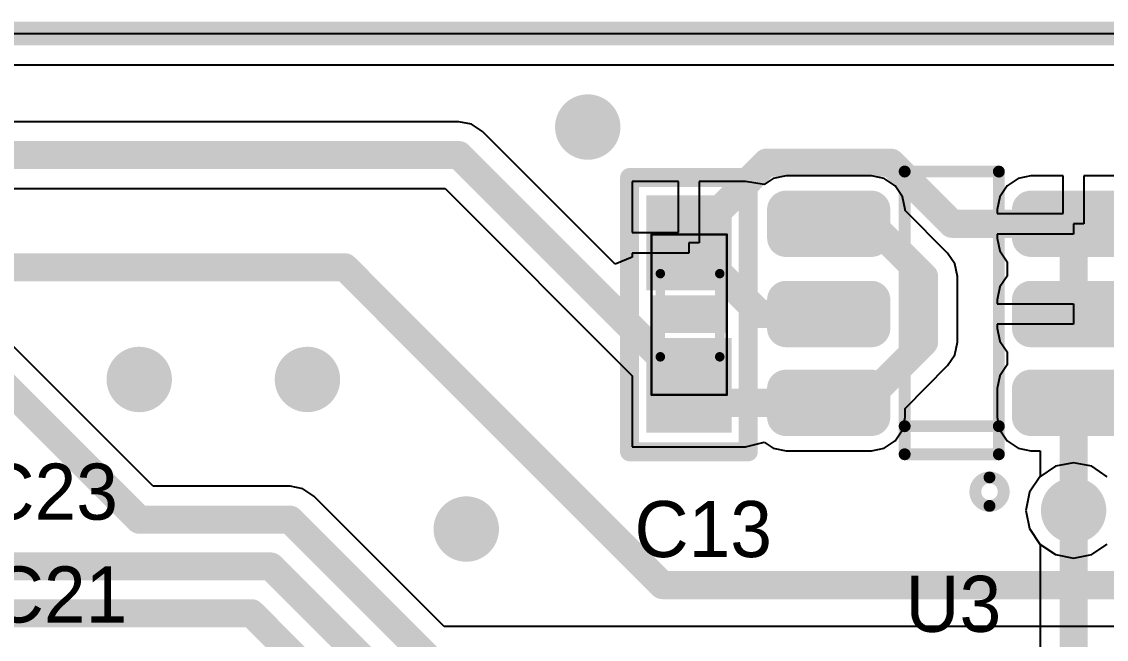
# Model space of a CAD drawing. Header units: millimetres. Extents: x 59 to 152, y 30 to 146.
# Drawn here: x 102.04 to 113.65, y 133.52 to 140.13 of the extents above; entities that cross this region are included whole.
import ezdxf

# ---------------------------------------------------------------- set-up
doc = ezdxf.new("R2010")
doc.units = ezdxf.units.MM
for name, color, linetype in [('BottomLayer', 5, 'Continuous'), ('BottomSolder', 6, 'Continuous'), ('KeepOutLayer', 6, 'Continuous'), ('Mechanical1', 6, 'Continuous'), ('Mechanical16', 56, 'Continuous'), ('Mechanical6', 56, 'Continuous'), ('MultiLayer', 9, 'Continuous'), ('TopLayer', 1, 'Continuous'), ('TopOverlay', 2, 'Continuous'), ('TopPaste', 8, 'Continuous'), ('TopSolder', 216, 'Continuous'), ('ViaHoleLayer', 16, 'Continuous')]:
    doc.layers.add(name, color=color, linetype=linetype)

# ---------------------------------------------------------------- blocks, each defined once
blk = doc.blocks.new('C0603_185')
at = {"layer": 'Mechanical16'}
for points, const_width in [([(0.864, 0.406), (-0.85, 0.406)], 0.0254), ([(-0.85, -0.4), (-0.85, 0.406)], 0.0254), ([(0.457, 0.33), (-0.432, 0.33)], 0.102), ([(0.864, -0.4), (0.864, 0.406)], 0.0254), ([(0.457, -0.306), (-0.432, -0.306)], 0.102), ([(0.864, -0.4), (-0.85, -0.4)], 0.0254)]:
    blk.add_lwpolyline(points, dxfattribs=dict(at, const_width=const_width))
for points, const_width in [([(-0.856, 0.406, 1), (-0.844, 0.406, 1)], 0.0127), ([(-0.856, 0.406, 1), (-0.844, 0.406, 1)], 0.0127), ([(-0.457, 0.33, 1), (-0.407, 0.33, 1)], 0.0508), ([(0.432, 0.33, 1), (0.483, 0.33, 1)], 0.0508), ([(0.857, 0.406, 1), (0.87, 0.406, 1)], 0.0127), ([(0.857, 0.406, 1), (0.87, 0.406, 1)], 0.0127), ([(-0.457, -0.306, 1), (-0.407, -0.306, 1)], 0.0508), ([(0.432, -0.306, 1), (0.483, -0.306, 1)], 0.0508), ([(-0.856, -0.4, 1), (-0.844, -0.4, 1)], 0.0127), ([(-0.856, -0.4, 1), (-0.844, -0.4, 1)], 0.0127), ([(0.857, -0.4, 1), (0.87, -0.4, 1)], 0.0127), ([(0.857, -0.4, 1), (0.87, -0.4, 1)], 0.0127)]:
    blk.add_lwpolyline(points, format="xyb", close=True, dxfattribs=dict(at, const_width=const_width))
for points in [[(-0.838, -0.4), (-0.432, -0.4), (-0.838, 0.406), (-0.432, 0.406)], [(0.432, -0.4), (0.838, -0.4), (0.432, 0.406), (0.838, 0.406)]]:
    blk.add_solid(points, dxfattribs=at)
at = {"layer": 'Mechanical6'}
blk.add_solid([(-0.2, -0.4), (0.203, -0.4), (-0.2, 0.406), (0.203, 0.406)], dxfattribs=at)
at = {"layer": 'TopLayer'}
for points in [[(-1.219, -0.406), (-0.305, -0.406), (-1.219, 0.406), (-0.305, 0.406)], [(0.305, -0.406), (1.219, -0.406), (0.305, 0.406), (1.219, 0.406)]]:
    blk.add_solid(points, dxfattribs=at)
at = {"layer": 'TopOverlay', "const_width": 0.203}
for points in [[(1.473, 0.635), (-1.46, 0.635)], [(-1.46, -0.635), (-1.46, 0.635)], [(1.473, -0.635), (1.473, 0.635)], [(1.473, -0.635), (-1.46, -0.635)]]:
    blk.add_lwpolyline(points, dxfattribs=at)
at = {"layer": 'TopOverlay', "const_width": 0.102}
for points in [[(-1.511, 0.635, 1), (-1.41, 0.635, 1)], [(-1.511, 0.635, 1), (-1.41, 0.635, 1)], [(1.422, 0.635, 1), (1.524, 0.635, 1)], [(1.422, 0.635, 1), (1.524, 0.635, 1)], [(-1.511, -0.635, 1), (-1.41, -0.635, 1)], [(-1.511, -0.635, 1), (-1.41, -0.635, 1)], [(1.422, -0.635, 1), (1.524, -0.635, 1)], [(1.422, -0.635, 1), (1.524, -0.635, 1)]]:
    blk.add_lwpolyline(points, format="xyb", close=True, dxfattribs=at)
at = {"layer": 'TopPaste'}
for points in [[(-1.219, -0.406), (-0.305, -0.406), (-1.219, 0.406), (-0.305, 0.406)], [(0.305, -0.406), (1.219, -0.406), (0.305, 0.406), (1.219, 0.406)]]:
    blk.add_solid(points, dxfattribs=at)
at = {"layer": 'TopSolder'}
for points in [[(-1.269, -0.456), (-0.255, -0.456), (-1.269, 0.456), (-0.255, 0.456)], [(0.255, -0.456), (1.269, -0.456), (0.255, 0.456), (1.269, 0.456)]]:
    blk.add_solid(points, dxfattribs=at)
blk = doc.blocks.new('SOT23_6L_305')
at = {"layer": 'TopLayer', "const_width": 0.152}
for points in [[(-1.179, 1.778, 1), (-1.026, 1.778, 1)], [(-0.874, 1.778, 1), (-0.721, 1.778, 1)], [(-0.229, 1.778, 1), (-0.076, 1.778, 1)], [(0.076, 1.778, 1), (0.229, 1.778, 1)], [(0.737, 1.778, 1), (0.889, 1.778, 1)], [(1.041, 1.778, 1), (1.194, 1.778, 1)], [(-1.179, 0.864, 1), (-1.026, 0.864, 1)], [(-0.874, 0.864, 1), (-0.721, 0.864, 1)], [(-0.229, 0.864, 1), (-0.076, 0.864, 1)], [(0.076, 0.864, 1), (0.229, 0.864, 1)], [(0.737, 0.864, 1), (0.889, 0.864, 1)], [(1.041, 0.864, 1), (1.194, 0.864, 1)], [(-1.179, -0.843, 1), (-1.026, -0.843, 1)], [(-0.874, -0.843, 1), (-0.721, -0.843, 1)], [(-0.229, -0.843, 1), (-0.076, -0.843, 1)], [(0.076, -0.843, 1), (0.229, -0.843, 1)], [(0.737, -0.843, 1), (0.889, -0.843, 1)], [(1.041, -0.843, 1), (1.194, -0.843, 1)], [(-1.179, -1.757, 1), (-1.026, -1.757, 1)], [(-0.874, -1.757, 1), (-0.721, -1.757, 1)], [(-0.229, -1.757, 1), (-0.076, -1.757, 1)], [(0.076, -1.757, 1), (0.229, -1.757, 1)], [(0.737, -1.757, 1), (0.889, -1.757, 1)], [(1.041, -1.757, 1), (1.194, -1.757, 1)]]:
    blk.add_lwpolyline(points, format="xyb", close=True, dxfattribs=at)
at = {"layer": 'TopLayer'}
for points in [[(-0.798, 0.711), (-0.798, 1.93), (-1.102, 0.711), (-1.102, 1.93)], [(0.152, 0.711), (0.152, 1.93), (-0.152, 0.711), (-0.152, 1.93)], [(1.118, 0.711), (1.118, 1.93), (0.813, 0.711), (0.813, 1.93)], [(-0.645, 0.864), (-0.645, 1.778), (-1.255, 0.864), (-1.255, 1.778)], [(0.305, 0.864), (0.305, 1.778), (-0.305, 0.864), (-0.305, 1.778)], [(1.27, 0.864), (1.27, 1.778), (0.66, 0.864), (0.66, 1.778)], [(-0.798, -1.91), (-0.798, -0.69), (-1.102, -1.91), (-1.102, -0.69)], [(0.152, -1.91), (0.152, -0.69), (-0.152, -1.91), (-0.152, -0.69)], [(1.118, -1.91), (1.118, -0.69), (0.813, -1.91), (0.813, -0.69)], [(-0.645, -1.757), (-0.645, -0.843), (-1.255, -1.757), (-1.255, -0.843)], [(0.305, -1.757), (0.305, -0.843), (-0.305, -1.757), (-0.305, -0.843)], [(1.27, -1.757), (1.27, -0.843), (0.66, -1.757), (0.66, -0.843)]]:
    blk.add_solid(points, dxfattribs=at)
at = {"layer": 'TopOverlay', "const_width": 0.127}
for points in [[(-1.5, 0.508), (-1.5, -0.5)], [(-1.5, 0.508), (-1.2, 0.508)], [(-1.2, 0.508), (1.524, 0.508)], [(-1.2, 0.508), (-1.2, -0.5)], [(1.524, 0.508), (1.524, -0.5)], [(-1.5, -0.5), (-1.2, -0.5)], [(-1.2, -0.5), (1.524, -0.5)]]:
    blk.add_lwpolyline(points, dxfattribs=at)
at = {"layer": 'TopOverlay'}
for points, const_width in [([(-1.532, 0.508, 1), (-1.468, 0.508, 1)], 0.0635), ([(-1.532, 0.508, 1), (-1.468, 0.508, 1)], 0.0635), ([(-1.232, 0.508, 1), (-1.168, 0.508, 1)], 0.0635), ([(-1.232, 0.508, 1), (-1.168, 0.508, 1)], 0.0635), ([(-1.232, 0.508, 1), (-1.168, 0.508, 1)], 0.0635), ([(1.492, 0.508, 1), (1.556, 0.508, 1)], 0.0635), ([(1.492, 0.508, 1), (1.556, 0.508, 1)], 0.0635), ([(-1.748, -0.4, 1), (-2.052, -0.4, 1)], 0.127), ([(-2.084, -0.4, 1), (-2.021, -0.4, 1)], 0.0635), ([(-1.779, -0.4, 1), (-1.716, -0.4, 1)], 0.0635), ([(-1.532, -0.5, 1), (-1.468, -0.5, 1)], 0.0635), ([(-1.532, -0.5, 1), (-1.468, -0.5, 1)], 0.0635), ([(-1.232, -0.5, 1), (-1.168, -0.5, 1)], 0.0635), ([(-1.232, -0.5, 1), (-1.168, -0.5, 1)], 0.0635), ([(-1.232, -0.5, 1), (-1.168, -0.5, 1)], 0.0635), ([(1.492, -0.5, 1), (1.556, -0.5, 1)], 0.0635), ([(1.492, -0.5, 1), (1.556, -0.5, 1)], 0.0635)]:
    blk.add_lwpolyline(points, format="xyb", close=True, dxfattribs=dict(at, const_width=const_width))
at = {"layer": 'TopPaste', "const_width": 0.152}
for points in [[(-1.179, 1.778, 1), (-1.026, 1.778, 1)], [(-0.874, 1.778, 1), (-0.721, 1.778, 1)], [(-0.229, 1.778, 1), (-0.076, 1.778, 1)], [(0.076, 1.778, 1), (0.229, 1.778, 1)], [(0.737, 1.778, 1), (0.889, 1.778, 1)], [(1.041, 1.778, 1), (1.194, 1.778, 1)], [(-1.179, 0.864, 1), (-1.026, 0.864, 1)], [(-0.874, 0.864, 1), (-0.721, 0.864, 1)], [(-0.229, 0.864, 1), (-0.076, 0.864, 1)], [(0.076, 0.864, 1), (0.229, 0.864, 1)], [(0.737, 0.864, 1), (0.889, 0.864, 1)], [(1.041, 0.864, 1), (1.194, 0.864, 1)], [(-1.179, -0.843, 1), (-1.026, -0.843, 1)], [(-0.874, -0.843, 1), (-0.721, -0.843, 1)], [(-0.229, -0.843, 1), (-0.076, -0.843, 1)], [(0.076, -0.843, 1), (0.229, -0.843, 1)], [(0.737, -0.843, 1), (0.889, -0.843, 1)], [(1.041, -0.843, 1), (1.194, -0.843, 1)], [(-1.179, -1.757, 1), (-1.026, -1.757, 1)], [(-0.874, -1.757, 1), (-0.721, -1.757, 1)], [(-0.229, -1.757, 1), (-0.076, -1.757, 1)], [(0.076, -1.757, 1), (0.229, -1.757, 1)], [(0.737, -1.757, 1), (0.889, -1.757, 1)], [(1.041, -1.757, 1), (1.194, -1.757, 1)]]:
    blk.add_lwpolyline(points, format="xyb", close=True, dxfattribs=at)
at = {"layer": 'TopPaste'}
for points in [[(-0.798, 0.711), (-0.798, 1.93), (-1.102, 0.711), (-1.102, 1.93)], [(0.152, 0.711), (0.152, 1.93), (-0.152, 0.711), (-0.152, 1.93)], [(1.118, 0.711), (1.118, 1.93), (0.813, 0.711), (0.813, 1.93)], [(-0.645, 0.864), (-0.645, 1.778), (-1.255, 0.864), (-1.255, 1.778)], [(0.305, 0.864), (0.305, 1.778), (-0.305, 0.864), (-0.305, 1.778)], [(1.27, 0.864), (1.27, 1.778), (0.66, 0.864), (0.66, 1.778)], [(-0.798, -1.91), (-0.798, -0.69), (-1.102, -1.91), (-1.102, -0.69)], [(0.152, -1.91), (0.152, -0.69), (-0.152, -1.91), (-0.152, -0.69)], [(1.118, -1.91), (1.118, -0.69), (0.813, -1.91), (0.813, -0.69)], [(-0.645, -1.757), (-0.645, -0.843), (-1.255, -1.757), (-1.255, -0.843)], [(0.305, -1.757), (0.305, -0.843), (-0.305, -1.757), (-0.305, -0.843)], [(1.27, -1.757), (1.27, -0.843), (0.66, -1.757), (0.66, -0.843)]]:
    blk.add_solid(points, dxfattribs=at)
at = {"layer": 'TopSolder', "const_width": 0.202}
for points in [[(-1.204, 1.778, 1), (-1.001, 1.778, 1)], [(-0.899, 1.778, 1), (-0.696, 1.778, 1)], [(-0.254, 1.778, 1), (-0.051, 1.778, 1)], [(0.051, 1.778, 1), (0.254, 1.778, 1)], [(0.712, 1.778, 1), (0.914, 1.778, 1)], [(1.016, 1.778, 1), (1.219, 1.778, 1)], [(-1.204, 0.864, 1), (-1.001, 0.864, 1)], [(-0.899, 0.864, 1), (-0.696, 0.864, 1)], [(-0.254, 0.864, 1), (-0.051, 0.864, 1)], [(0.051, 0.864, 1), (0.254, 0.864, 1)], [(0.712, 0.864, 1), (0.914, 0.864, 1)], [(1.016, 0.864, 1), (1.219, 0.864, 1)], [(-1.204, -0.843, 1), (-1.001, -0.843, 1)], [(-0.899, -0.843, 1), (-0.696, -0.843, 1)], [(-0.254, -0.843, 1), (-0.051, -0.843, 1)], [(0.051, -0.843, 1), (0.254, -0.843, 1)], [(0.712, -0.843, 1), (0.914, -0.843, 1)], [(1.016, -0.843, 1), (1.219, -0.843, 1)], [(-1.204, -1.757, 1), (-1.001, -1.757, 1)], [(-0.899, -1.757, 1), (-0.696, -1.757, 1)], [(-0.254, -1.757, 1), (-0.051, -1.757, 1)], [(0.051, -1.757, 1), (0.254, -1.757, 1)], [(0.712, -1.757, 1), (0.914, -1.757, 1)], [(1.016, -1.757, 1), (1.219, -1.757, 1)]]:
    blk.add_lwpolyline(points, format="xyb", close=True, dxfattribs=at)
at = {"layer": 'TopSolder'}
for points in [[(-0.798, 0.661), (-0.798, 1.98), (-1.102, 0.661), (-1.102, 1.98)], [(0.152, 0.661), (0.152, 1.98), (-0.152, 0.661), (-0.152, 1.98)], [(1.118, 0.661), (1.118, 1.98), (0.813, 0.661), (0.813, 1.98)], [(-0.595, 0.864), (-0.595, 1.778), (-1.305, 0.864), (-1.305, 1.778)], [(0.355, 0.864), (0.355, 1.778), (-0.355, 0.864), (-0.355, 1.778)], [(1.32, 0.864), (1.32, 1.778), (0.61, 0.864), (0.61, 1.778)], [(-0.798, -1.96), (-0.798, -0.64), (-1.102, -1.96), (-1.102, -0.64)], [(0.152, -1.96), (0.152, -0.64), (-0.152, -1.96), (-0.152, -0.64)], [(1.118, -1.96), (1.118, -0.64), (0.813, -1.96), (0.813, -0.64)], [(-0.595, -1.757), (-0.595, -0.843), (-1.305, -1.757), (-1.305, -0.843)], [(0.355, -1.757), (0.355, -0.843), (-0.355, -1.757), (-0.355, -0.843)], [(1.32, -1.757), (1.32, -0.843), (0.61, -1.757), (0.61, -0.843)]]:
    blk.add_solid(points, dxfattribs=at)

msp = doc.modelspace()

# ---------------------------------------------------------------- linework, layer by layer
at = {"layer": 'BottomLayer'}
for p, q in [((70.9, 139.667), (128.033, 139.667)), ((113.105, 135.371), (112.94, 135.26)), ((113.3, 135.41), (113.105, 135.371)), ((113.495, 135.371), (113.3, 135.41)), ((113.66, 135.26), (113.495, 135.371)), ((112.94, 135.26), (112.829, 135.095)), ((112.829, 135.095), (112.79, 134.9)), ((112.79, 134.9), (112.829, 134.705)), ((112.829, 134.705), (112.94, 134.54)), ((112.94, 134.54), (112.943, 134.537)), ((112.943, 134.537), (112.943, 129.257))]:
    msp.add_line(p, q, dxfattribs=at)
for points, const_width in [([(107.95, 139, 1), (108.25, 139, 1)], 0.3), ([(103.15, 136.3, 1), (103.45, 136.3, 1)], 0.3), ([(104.95, 136.3, 1), (105.25, 136.3, 1)], 0.3), ([(113.15, 134.9, 1), (113.45, 134.9, 1)], 0.3), ([(106.65, 134.7, 1), (106.95, 134.7, 1)], 0.3), ([(113.225, 134.8, 1), (113.375, 134.8, 1)], 0.15)]:
    msp.add_lwpolyline(points, format="xyb", close=True, dxfattribs=dict(at, const_width=const_width))
at = {"layer": 'BottomLayer', "const_width": 0.3}
msp.add_lwpolyline([(113.3, 128.9), (113.3, 134.8)], dxfattribs=at)
at = {"layer": 'BottomSolder', "const_width": 0.35}
for points in [[(107.925, 139, 1), (108.275, 139, 1)], [(103.125, 136.3, 1), (103.475, 136.3, 1)], [(104.925, 136.3, 1), (105.275, 136.3, 1)], [(113.125, 134.9, 1), (113.475, 134.9, 1)], [(106.625, 134.7, 1), (106.975, 134.7, 1)]]:
    msp.add_lwpolyline(points, format="xyb", close=True, dxfattribs=at)
at = {"layer": 'KeepOutLayer', "const_width": 0.254}
msp.add_lwpolyline([(60, 140), (140, 140)], dxfattribs=at)
at = {"layer": 'Mechanical1', "const_width": 0.02}
msp.add_lwpolyline([(85, 140), (140, 140)], dxfattribs=at)
at = {"layer": 'MultiLayer', "const_width": 0.3}
for points in [[(107.95, 139, 1), (108.25, 139, 1)], [(103.15, 136.3, 1), (103.45, 136.3, 1)], [(104.95, 136.3, 1), (105.25, 136.3, 1)], [(113.15, 134.9, 1), (113.45, 134.9, 1)], [(106.65, 134.7, 1), (106.95, 134.7, 1)]]:
    msp.add_lwpolyline(points, format="xyb", close=True, dxfattribs=at)
at = {"layer": 'TopLayer'}
for p, q in [((70.9, 139.667), (128.033, 139.667)), ((106.721, 139.057), (89.148, 139.057)), ((106.857, 139.03), (106.721, 139.057)), ((106.973, 138.952), (106.857, 139.03)), ((108.392, 137.534), (106.973, 138.952)), ((109.073, 138.419), (108.576, 138.419)), ((108.576, 138.419), (108.576, 137.872)), ((109.073, 137.872), (109.073, 138.419)), ((109.789, 138.419), (109.293, 138.419)), ((109.293, 138.419), (109.293, 137.762)), ((109.989, 138.386), (109.789, 138.419)), ((109.789, 138.419), (109.789, 138.419)), ((110.084, 138.45), (109.989, 138.386)), ((110.222, 138.477), (110.084, 138.45)), ((111.136, 138.477), (110.222, 138.477)), ((111.274, 138.45), (111.136, 138.477)), ((111.39, 138.372), (111.274, 138.45)), ((111.468, 138.255), (111.39, 138.372)), ((112.589, 138.372), (112.511, 138.255)), ((112.705, 138.45), (112.589, 138.372)), ((112.843, 138.477), (112.705, 138.45)), ((113.19, 138.477), (112.843, 138.477)), ((113.19, 138.075), (113.19, 138.477)), ((113.757, 138.477), (113.41, 138.477)), ((113.41, 138.477), (113.41, 137.965)), ((89.357, 138.343), (106.573, 138.343)), ((106.573, 138.343), (108.576, 136.34)), ((111.496, 138.118), (111.468, 138.255)), ((112.511, 138.255), (112.483, 138.118)), ((111.496, 138.109), (111.496, 138.118)), ((111.952, 137.652), (111.496, 138.109)), ((112.483, 138.118), (112.483, 138.075)), ((112.483, 138.075), (113.19, 138.075)), ((113.41, 137.965), (113.3, 137.965)), ((113.3, 137.965), (113.3, 137.855)), ((108.576, 137.872), (109.073, 137.872)), ((113.3, 137.855), (112.483, 137.855)), ((112.483, 137.855), (112.483, 137.813)), ((112.483, 137.813), (112.511, 137.675)), ((109.293, 137.762), (109.183, 137.762)), ((109.183, 137.762), (109.183, 137.652)), ((112.511, 137.675), (112.589, 137.559)), ((108.576, 137.61), (108.392, 137.534)), ((109.183, 137.652), (108.576, 137.652)), ((108.576, 137.652), (108.576, 137.61)), ((112.03, 137.537), (111.952, 137.652)), ((112.589, 137.559), (112.589, 137.406)), ((112.057, 137.4), (112.03, 137.537)), ((112.057, 136.7), (112.057, 137.4)), ((112.589, 137.406), (112.511, 137.29)), ((103.448, 135.157), (101.352, 137.252)), ((112.511, 137.29), (112.483, 137.152)), ((112.483, 137.152), (112.483, 137.11)), ((112.483, 137.11), (113.3, 137.11)), ((113.3, 137.11), (113.3, 136.89)), ((113.3, 136.89), (112.483, 136.89)), ((112.483, 136.89), (112.483, 136.848)), ((112.483, 136.848), (112.511, 136.71)), ((112.03, 136.563), (112.057, 136.7)), ((112.511, 136.71), (112.589, 136.594)), ((111.952, 136.448), (112.03, 136.563)), ((112.589, 136.594), (112.589, 136.456)), ((111.496, 135.991), (111.952, 136.448)), ((112.589, 136.456), (112.511, 136.34)), ((108.576, 136.34), (108.576, 135.581)), ((112.511, 136.34), (112.483, 136.202)), ((112.483, 136.202), (112.483, 135.898)), ((111.496, 135.898), (111.496, 135.991)), ((111.468, 135.76), (111.496, 135.898)), ((112.483, 135.898), (112.511, 135.76)), ((111.39, 135.644), (111.468, 135.76)), ((112.511, 135.76), (112.589, 135.644)), ((109.789, 135.581), (109.989, 135.629)), ((109.989, 135.629), (110.084, 135.566)), ((111.274, 135.566), (111.39, 135.644)), ((112.589, 135.644), (112.705, 135.566)), ((108.576, 135.581), (109.789, 135.581)), ((109.789, 135.581), (109.789, 135.581)), ((110.084, 135.566), (110.222, 135.538)), ((110.222, 135.538), (111.136, 135.538)), ((111.136, 135.538), (111.274, 135.566)), ((112.705, 135.566), (112.843, 135.538)), ((112.843, 135.538), (112.943, 135.538)), ((112.943, 135.538), (112.943, 135.263)), ((112.94, 135.26), (112.829, 135.095)), ((112.943, 135.263), (112.94, 135.26)), ((104.914, 135.157), (103.448, 135.157)), ((105.051, 135.13), (104.914, 135.157)), ((105.167, 135.052), (105.051, 135.13)), ((106.562, 133.657), (105.167, 135.052)), ((112.829, 135.095), (112.79, 134.9)), ((112.79, 134.9), (112.829, 134.705)), ((112.829, 134.705), (112.94, 134.54)), ((112.94, 134.54), (113.105, 134.429)), ((113.495, 134.429), (113.66, 134.54)), ((113.105, 134.429), (113.3, 134.39)), ((113.3, 134.39), (113.495, 134.429)), ((132.627, 133.657), (106.562, 133.657))]:
    msp.add_line(p, q, dxfattribs=at)
for points, const_width in [([(107.95, 139, 1), (108.25, 139, 1)], 0.3), ([(106.646, 138.7, 1), (106.796, 138.7, 1)], 0.15), ([(106.646, 138.7, 1), (106.796, 138.7, 1)], 0.15), ([(109.939, 138.62, 1), (110.089, 138.62, 1)], 0.15), ([(109.939, 138.62, 1), (110.089, 138.62, 1)], 0.15), ([(111.27, 138.62, 1), (111.419, 138.62, 1)], 0.15), ([(111.27, 138.62, 1), (111.419, 138.62, 1)], 0.15), ([(110.604, 137.965, 1), (110.754, 137.965, 1)], 0.15), ([(111.06, 137.965, 1), (111.21, 137.965, 1)], 0.15), ([(111.06, 137.965, 1), (111.21, 137.965, 1)], 0.15), ([(111.924, 137.965, 1), (112.074, 137.965, 1)], 0.15), ([(111.924, 137.965, 1), (112.074, 137.965, 1)], 0.15), ([(113.225, 137.965, 1), (113.375, 137.965, 1)], 0.15), ([(113.225, 137.965, 1), (113.375, 137.965, 1)], 0.15), ([(113.225, 137.965, 1), (113.375, 137.965, 1)], 0.15), ([(109.108, 137.789, 1), (109.258, 137.789, 1)], 0.15), ([(109.108, 137.789, 1), (109.258, 137.789, 1)], 0.15), ([(109.108, 137.762, 1), (109.258, 137.762, 1)], 0.15), ([(109.108, 137.762, 1), (109.258, 137.762, 1)], 0.15), ([(105.425, 137.5, 1), (105.575, 137.5, 1)], 0.15), ([(105.425, 137.5, 1), (105.575, 137.5, 1)], 0.15), ([(111.625, 137.4, 1), (111.775, 137.4, 1)], 0.15), ([(111.625, 137.4, 1), (111.775, 137.4, 1)], 0.15), ([(109.87, 137, 1), (110.02, 137, 1)], 0.15), ([(109.87, 137, 1), (110.02, 137, 1)], 0.15), ([(110.604, 137, 1), (110.754, 137, 1)], 0.15), ([(113.225, 137, 1), (113.375, 137, 1)], 0.15), ([(111.625, 136.7, 1), (111.775, 136.7, 1)], 0.15), ([(111.625, 136.7, 1), (111.775, 136.7, 1)], 0.15), ([(103.15, 136.3, 1), (103.45, 136.3, 1)], 0.3), ([(104.95, 136.3, 1), (105.25, 136.3, 1)], 0.3), ([(109.108, 136.238, 1), (109.258, 136.238, 1)], 0.15), ([(109.108, 136.238, 1), (109.258, 136.238, 1)], 0.15), ([(109.296, 136.05, 1), (109.446, 136.05, 1)], 0.15), ([(109.296, 136.05, 1), (109.446, 136.05, 1)], 0.15), ([(110.604, 136.05, 1), (110.754, 136.05, 1)], 0.15), ([(110.604, 136.05, 1), (110.754, 136.05, 1)], 0.15), ([(110.975, 136.05, 1), (111.125, 136.05, 1)], 0.15), ([(110.975, 136.05, 1), (111.125, 136.05, 1)], 0.15), ([(113.225, 136.05, 1), (113.375, 136.05, 1)], 0.15), ([(113.225, 136.05, 1), (113.375, 136.05, 1)], 0.15), ([(113.15, 134.9, 1), (113.45, 134.9, 1)], 0.3), ([(113.225, 134.9, 1), (113.375, 134.9, 1)], 0.15), ([(103.225, 134.8, 1), (103.375, 134.8, 1)], 0.15), ([(103.225, 134.8, 1), (103.375, 134.8, 1)], 0.15), ([(104.839, 134.8, 1), (104.989, 134.8, 1)], 0.15), ([(104.839, 134.8, 1), (104.989, 134.8, 1)], 0.15), ([(106.65, 134.7, 1), (106.95, 134.7, 1)], 0.3), ([(104.632, 134.3, 1), (104.782, 134.3, 1)], 0.15), ([(104.632, 134.3, 1), (104.782, 134.3, 1)], 0.15), ([(108.825, 134.1, 1), (108.975, 134.1, 1)], 0.15), ([(108.825, 134.1, 1), (108.975, 134.1, 1)], 0.15), ([(104.425, 133.8, 1), (104.575, 133.8, 1)], 0.15), ([(104.425, 133.8, 1), (104.575, 133.8, 1)], 0.15)]:
    msp.add_lwpolyline(points, format="xyb", close=True, dxfattribs=dict(at, const_width=const_width))
at = {"layer": 'TopLayer', "const_width": 0.3}
for points in [[(89, 138.7), (106.721, 138.7)], [(106.721, 138.7), (109.183, 136.238)], [(109.183, 137.789), (110.014, 138.62)], [(110.014, 138.62), (111.344, 138.62)], [(111.344, 138.62), (111.999, 137.965)], [(110.679, 137.965), (111.135, 137.965)], [(111.135, 137.965), (111.7, 137.4)], [(111.999, 137.965), (113.3, 137.965)], [(113.3, 137.965), (114.697, 137.965)], [(113.3, 137), (113.3, 137.965)], [(109.183, 137.762), (109.183, 137.789)], [(109.183, 137.762), (109.945, 137)], [(89.9, 137.5), (105.5, 137.5)], [(105.5, 137.5), (108.9, 134.1)], [(111.7, 136.7), (111.7, 137.4)], [(101.1, 137), (103.3, 134.8)], [(109.945, 137), (110.679, 137)], [(111.05, 136.05), (111.7, 136.7)], [(109.183, 136.238), (109.371, 136.05)], [(109.371, 136.05), (110.679, 136.05)], [(110.679, 136.05), (111.05, 136.05)], [(113.3, 134.9), (113.3, 136.05)], [(113.3, 136.05), (114.712, 136.05)], [(103.3, 134.8), (104.914, 134.8)], [(104.914, 134.8), (106.414, 133.3)], [(101.7, 134.3), (104.707, 134.3)], [(104.707, 134.3), (106.251, 132.756)], [(108.9, 134.1), (115.4, 134.1)], [(101.493, 133.8), (104.5, 133.8)], [(104.5, 133.8), (106.044, 132.256)]]:
    msp.add_lwpolyline(points, dxfattribs=at)
at = {"layer": 'TopSolder', "const_width": 0.35}
for points in [[(107.925, 139, 1), (108.275, 139, 1)], [(103.125, 136.3, 1), (103.475, 136.3, 1)], [(104.925, 136.3, 1), (105.275, 136.3, 1)], [(113.125, 134.9, 1), (113.475, 134.9, 1)], [(106.625, 134.7, 1), (106.975, 134.7, 1)]]:
    msp.add_lwpolyline(points, format="xyb", close=True, dxfattribs=at)
at = {"layer": 'ViaHoleLayer', "const_width": 0.15}
for points in [[(108.025, 139, 1), (108.175, 139, 1)], [(103.225, 136.3, 1), (103.375, 136.3, 1)], [(105.025, 136.3, 1), (105.175, 136.3, 1)], [(113.225, 134.9, 1), (113.375, 134.9, 1)], [(106.725, 134.7, 1), (106.875, 134.7, 1)]]:
    msp.add_lwpolyline(points, format="xyb", close=True, dxfattribs=at)

# ---------------------------------------------------------------- block references
for name, p, rotation in [('C0603_185', (109.183, 137), 270), ('SOT23_6L_305', (112, 137), 90)]:
    msp.add_blockref(name, p, dxfattribs=dict(rotation=rotation))

# ---------------------------------------------------------------- texts
at = {"layer": 'TopOverlay'}
for s, p in [('C23', (101.6, 134.8)), ('C13', (108.6, 134.4)), ('C21', (101.7, 133.7)), ('U3', (111.5, 133.6))]:
    msp.add_text(s, height=0.6, dxfattribs=at).set_placement(p)

doc.saveas('drawing.dxf')
